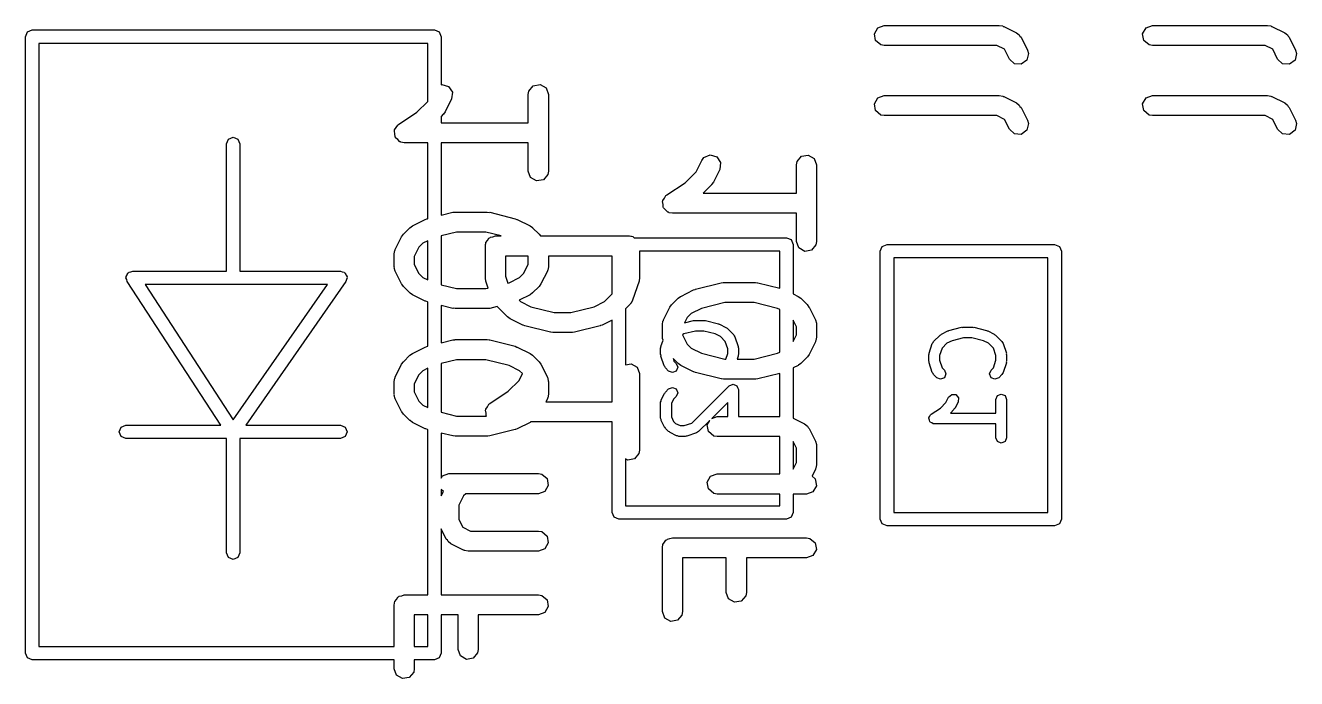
# Model space of a CAD drawing. Extents: x 0.58 to 2.6, y 0.2 to 2.14.
# Drawn here: x 2.2279 to 2.6012, y 1.5941 to 1.786 of the extents above; entities that cross this region are included whole.
import ezdxf

# ---------------------------------------------------------------- set-up
doc = ezdxf.new("R2010")
doc.units = 0
doc.header["$MEASUREMENT"] = 0
doc.layers.add('BLACK', color=7, linetype='CONTINUOUS')

msp = doc.modelspace()

# ---------------------------------------------------------------- linework, layer by layer
at = {"layer": 'BLACK', "linetype": 'CONTINUOUS'}
for p, q in [((2.22795, 1.78268), (2.22853, 1.78407)), ((2.22853, 1.78407), (2.22992, 1.78465)), ((2.22992, 1.78465), (2.34803, 1.78465)), ((2.34803, 1.78465), (2.34942, 1.78407)), ((2.34942, 1.78407), (2.35, 1.78268)), ((2.4772, 1.78356), (2.47821, 1.78531)), ((2.47821, 1.78531), (2.48011, 1.786)), ((2.48011, 1.786), (2.51386, 1.786)), ((2.51386, 1.786), (2.51487, 1.78583)), ((2.51487, 1.78583), (2.515, 1.78571)), ((2.515, 1.78571), (2.51518, 1.78569)), ((2.51518, 1.78569), (2.51893, 1.78382)), ((2.55594, 1.78356), (2.55695, 1.78531)), ((2.55695, 1.78531), (2.55885, 1.786)), ((2.55885, 1.786), (2.5926, 1.786)), ((2.5926, 1.786), (2.59361, 1.78583)), ((2.59361, 1.78583), (2.59374, 1.78571)), ((2.59374, 1.78571), (2.59392, 1.78569)), ((2.59392, 1.78569), (2.59767, 1.78382)), ((2.22795, 1.60157), (2.22795, 1.78268)), ((2.23189, 1.78071), (2.23189, 1.60354)), ((2.34606, 1.78071), (2.23189, 1.78071)), ((2.34606, 1.76366), (2.34606, 1.78071)), ((2.35, 1.78268), (2.35, 1.76855)), ((2.47755, 1.78158), (2.4772, 1.78356)), ((2.4791, 1.78028), (2.47755, 1.78158)), ((2.48011, 1.7801), (2.4791, 1.78028)), ((2.51893, 1.78382), (2.51975, 1.78321)), ((2.51975, 1.78321), (2.51993, 1.7828)), ((2.51993, 1.7828), (2.52025, 1.7825)), ((2.52025, 1.7825), (2.52212, 1.77875)), ((2.55629, 1.78158), (2.55594, 1.78356)), ((2.55784, 1.78028), (2.55629, 1.78158)), ((2.55885, 1.7801), (2.55784, 1.78028)), ((2.59767, 1.78382), (2.59849, 1.78321)), ((2.59849, 1.78321), (2.59867, 1.7828)), ((2.59867, 1.7828), (2.59899, 1.7825)), ((2.59899, 1.7825), (2.60086, 1.77875)), ((2.51316, 1.7801), (2.48011, 1.7801)), ((2.51541, 1.77898), (2.51316, 1.7801)), ((2.51684, 1.77611), (2.51541, 1.77898)), ((2.52241, 1.77777), (2.52195, 1.7758)), ((2.52212, 1.77875), (2.52241, 1.77777)), ((2.5919, 1.7801), (2.55885, 1.7801)), ((2.59415, 1.77898), (2.5919, 1.7801)), ((2.59558, 1.77611), (2.59415, 1.77898)), ((2.60115, 1.77777), (2.60069, 1.7758)), ((2.60086, 1.77875), (2.60115, 1.77777)), ((2.51831, 1.77472), (2.51684, 1.77611)), ((2.52032, 1.7746), (2.51831, 1.77472)), ((2.52195, 1.7758), (2.52032, 1.7746)), ((2.59705, 1.77472), (2.59558, 1.77611)), ((2.59906, 1.7746), (2.59705, 1.77472)), ((2.60069, 1.7758), (2.59906, 1.7746)), ((2.35, 1.76855), (2.35024, 1.76866)), ((2.35024, 1.76866), (2.35217, 1.76808)), ((2.35217, 1.76808), (2.35329, 1.7664)), ((2.35329, 1.7664), (2.35306, 1.76439)), ((2.37558, 1.76571), (2.37576, 1.76672)), ((2.37558, 1.75741), (2.37558, 1.76571)), ((2.37576, 1.76672), (2.37706, 1.76827)), ((2.37706, 1.76827), (2.37905, 1.76862)), ((2.37905, 1.76862), (2.3808, 1.76761)), ((2.3808, 1.76761), (2.38149, 1.76571)), ((2.38149, 1.76571), (2.38149, 1.74321)), ((2.47821, 1.76469), (2.48011, 1.76538)), ((2.48011, 1.76538), (2.51386, 1.76538)), ((2.51386, 1.76538), (2.51487, 1.7652)), ((2.55695, 1.76469), (2.55885, 1.76538)), ((2.55885, 1.76538), (2.5926, 1.76538)), ((2.5926, 1.76538), (2.59361, 1.7652)), ((2.34291, 1.76051), (2.34606, 1.76366)), ((2.35306, 1.76439), (2.35118, 1.76064)), ((2.4772, 1.76294), (2.47821, 1.76469)), ((2.47755, 1.76095), (2.4772, 1.76294)), ((2.51487, 1.7652), (2.515, 1.76509)), ((2.515, 1.76509), (2.51518, 1.76507)), ((2.51518, 1.76507), (2.51893, 1.7632)), ((2.51893, 1.7632), (2.51975, 1.76259)), ((2.51975, 1.76259), (2.51993, 1.76218)), ((2.51993, 1.76218), (2.52025, 1.76188)), ((2.52025, 1.76188), (2.52212, 1.75813)), ((2.55594, 1.76294), (2.55695, 1.76469)), ((2.55629, 1.76095), (2.55594, 1.76294)), ((2.59361, 1.7652), (2.59374, 1.76509)), ((2.59374, 1.76509), (2.59392, 1.76507)), ((2.59392, 1.76507), (2.59767, 1.7632)), ((2.59767, 1.7632), (2.59849, 1.76259)), ((2.59849, 1.76259), (2.59867, 1.76218)), ((2.59867, 1.76218), (2.59899, 1.76188)), ((2.59899, 1.76188), (2.60086, 1.75813)), ((2.33753, 1.75692), (2.34291, 1.76051)), ((2.35063, 1.75987), (2.35, 1.75925)), ((2.35, 1.75925), (2.35, 1.75741)), ((2.35066, 1.75993), (2.35063, 1.75987)), ((2.35118, 1.76064), (2.35066, 1.75993)), ((2.4791, 1.75965), (2.47755, 1.76095)), ((2.48011, 1.75948), (2.4791, 1.75965)), ((2.51316, 1.75948), (2.48011, 1.75948)), ((2.51541, 1.75835), (2.51316, 1.75948)), ((2.51684, 1.75548), (2.51541, 1.75835)), ((2.52212, 1.75813), (2.52241, 1.75714)), ((2.55784, 1.75965), (2.55629, 1.76095)), ((2.55885, 1.75948), (2.55784, 1.75965)), ((2.5919, 1.75948), (2.55885, 1.75948)), ((2.59415, 1.75835), (2.5919, 1.75948)), ((2.59558, 1.75548), (2.59415, 1.75835)), ((2.60086, 1.75813), (2.60115, 1.75714)), ((2.33626, 1.75497), (2.33634, 1.75512)), ((2.33641, 1.75413), (2.33626, 1.75497)), ((2.33633, 1.75529), (2.33684, 1.75598)), ((2.33634, 1.75512), (2.33633, 1.75529)), ((2.33646, 1.75328), (2.33641, 1.75413)), ((2.33684, 1.75598), (2.33727, 1.75672)), ((2.33727, 1.75672), (2.33743, 1.75678)), ((2.33743, 1.75678), (2.33753, 1.75692)), ((2.35, 1.75741), (2.37558, 1.75741)), ((2.51831, 1.7541), (2.51684, 1.75548)), ((2.52032, 1.75398), (2.51831, 1.7541)), ((2.52195, 1.75518), (2.52032, 1.75398)), ((2.52241, 1.75714), (2.52195, 1.75518)), ((2.59705, 1.7541), (2.59558, 1.75548)), ((2.59906, 1.75398), (2.59705, 1.7541)), ((2.60069, 1.75518), (2.59906, 1.75398)), ((2.60115, 1.75714), (2.60069, 1.75518)), ((2.28697, 1.75116), (2.28754, 1.75255)), ((2.28697, 1.71383), (2.28697, 1.75116)), ((2.28754, 1.75255), (2.28894, 1.75313)), ((2.28894, 1.75313), (2.29033, 1.75255)), ((2.29033, 1.75255), (2.2909, 1.75116)), ((2.2909, 1.75116), (2.2909, 1.71383)), ((2.33658, 1.75315), (2.33646, 1.75328)), ((2.33661, 1.75299), (2.33658, 1.75315)), ((2.33727, 1.75243), (2.33661, 1.75299)), ((2.33786, 1.75182), (2.33727, 1.75243)), ((2.33803, 1.7518), (2.33786, 1.75182)), ((2.33816, 1.75169), (2.33803, 1.7518)), ((2.33917, 1.75151), (2.33816, 1.75169)), ((2.34606, 1.75151), (2.33917, 1.75151)), ((2.34606, 1.72923), (2.34606, 1.75151)), ((2.37558, 1.75151), (2.35, 1.75151)), ((2.35, 1.75151), (2.35, 1.73022)), ((2.37558, 1.74321), (2.37558, 1.75151)), ((2.42651, 1.74631), (2.42712, 1.74714)), ((2.42712, 1.74714), (2.42898, 1.74794)), ((2.42898, 1.74794), (2.43091, 1.74737)), ((2.43091, 1.74737), (2.43203, 1.74568)), ((2.4545, 1.746), (2.4558, 1.74755)), ((2.4558, 1.74755), (2.45779, 1.7479)), ((2.45779, 1.7479), (2.45954, 1.74689)), ((2.45954, 1.74689), (2.46023, 1.74499)), ((2.37627, 1.74132), (2.37558, 1.74321)), ((2.38149, 1.74321), (2.38131, 1.7422)), ((2.42165, 1.73979), (2.42485, 1.74299)), ((2.42485, 1.74299), (2.42651, 1.74631)), ((2.4318, 1.74367), (2.42992, 1.73992)), ((2.43203, 1.74568), (2.4318, 1.74367)), ((2.45432, 1.74499), (2.4545, 1.746)), ((2.45432, 1.7367), (2.45432, 1.74499)), ((2.46023, 1.74499), (2.46023, 1.7225)), ((2.37802, 1.74031), (2.37627, 1.74132)), ((2.38001, 1.74066), (2.37802, 1.74031)), ((2.38131, 1.7422), (2.38001, 1.74066)), ((2.41627, 1.7362), (2.42165, 1.73979)), ((2.42937, 1.73916), (2.42691, 1.7367)), ((2.4294, 1.73922), (2.42937, 1.73916)), ((2.42992, 1.73992), (2.4294, 1.73922)), ((2.41558, 1.73527), (2.41601, 1.73601)), ((2.41601, 1.73601), (2.41617, 1.73607)), ((2.41617, 1.73607), (2.41627, 1.7362)), ((2.42691, 1.7367), (2.45432, 1.7367)), ((2.415, 1.73426), (2.41508, 1.73441)), ((2.41515, 1.73341), (2.415, 1.73426)), ((2.41507, 1.73457), (2.41558, 1.73527)), ((2.41508, 1.73441), (2.41507, 1.73457)), ((2.4152, 1.73256), (2.41515, 1.73341)), ((2.41532, 1.73244), (2.4152, 1.73256)), ((2.41535, 1.73227), (2.41532, 1.73244)), ((2.41601, 1.73172), (2.41535, 1.73227)), ((2.4166, 1.7311), (2.41601, 1.73172)), ((2.3416, 1.72711), (2.34534, 1.72898)), ((2.34534, 1.72898), (2.34583, 1.72913)), ((2.34583, 1.72913), (2.34595, 1.72921)), ((2.34595, 1.72921), (2.34606, 1.72923)), ((2.35, 1.73022), (2.35345, 1.73108)), ((2.35345, 1.73108), (2.35404, 1.73112)), ((2.35404, 1.73112), (2.35416, 1.73117)), ((2.35416, 1.73117), (2.36354, 1.73117)), ((2.36354, 1.73117), (2.36412, 1.73107)), ((2.36412, 1.73107), (2.36425, 1.73108)), ((2.36425, 1.73108), (2.37175, 1.72921)), ((2.37175, 1.72921), (2.37222, 1.729)), ((2.37222, 1.729), (2.37236, 1.72898)), ((2.37236, 1.72898), (2.37611, 1.72711)), ((2.41677, 1.73108), (2.4166, 1.7311)), ((2.4169, 1.73097), (2.41677, 1.73108)), ((2.41791, 1.73079), (2.4169, 1.73097)), ((2.45432, 1.73079), (2.41791, 1.73079)), ((2.45432, 1.7225), (2.45432, 1.73079)), ((2.3384, 1.72391), (2.33893, 1.72462)), ((2.33893, 1.72462), (2.33895, 1.72468)), ((2.33895, 1.72468), (2.34083, 1.72655)), ((2.34083, 1.72655), (2.34155, 1.72706)), ((2.34155, 1.72706), (2.3416, 1.72711)), ((2.35453, 1.72526), (2.35, 1.72413)), ((2.36317, 1.72526), (2.35453, 1.72526)), ((2.36767, 1.72414), (2.36317, 1.72526)), ((2.37611, 1.72711), (2.37682, 1.72658)), ((2.37682, 1.72658), (2.37687, 1.72655)), ((2.37687, 1.72655), (2.37875, 1.72468)), ((2.37875, 1.72468), (2.37913, 1.72414)), ((2.33653, 1.72016), (2.3384, 1.72391)), ((2.34347, 1.72084), (2.34212, 1.71814)), ((2.34466, 1.72204), (2.34347, 1.72084)), ((2.34606, 1.72274), (2.34466, 1.72204)), ((2.34606, 1.7112), (2.34606, 1.72274)), ((2.35, 1.72413), (2.35, 1.7098)), ((2.36299, 1.72118), (2.36305, 1.72157)), ((2.36299, 1.71181), (2.36299, 1.72118)), ((2.36303, 1.7217), (2.3631, 1.72181)), ((2.36305, 1.72157), (2.36303, 1.7217)), ((2.3631, 1.72181), (2.36316, 1.72219)), ((2.36316, 1.72219), (2.36366, 1.72278)), ((2.36366, 1.72278), (2.36404, 1.72345)), ((2.36404, 1.72345), (2.36429, 1.72354)), ((2.36429, 1.72354), (2.36446, 1.72374)), ((2.36446, 1.72374), (2.36522, 1.72388)), ((2.36522, 1.72388), (2.36594, 1.72414)), ((2.36594, 1.72414), (2.36767, 1.72414)), ((2.37913, 1.72414), (2.40531, 1.72414)), ((2.40531, 1.72414), (2.40569, 1.72407)), ((2.40569, 1.72407), (2.40582, 1.72409)), ((2.40582, 1.72409), (2.40593, 1.72403)), ((2.40593, 1.72403), (2.40632, 1.72396)), ((2.40632, 1.72396), (2.40672, 1.72362)), ((2.40672, 1.72362), (2.45138, 1.72362)), ((2.45138, 1.72362), (2.45277, 1.72305)), ((2.45277, 1.72305), (2.45335, 1.72165)), ((2.45335, 1.72165), (2.45335, 1.70714)), ((2.45501, 1.7206), (2.45432, 1.7225)), ((2.45676, 1.71959), (2.45501, 1.7206)), ((2.46005, 1.72149), (2.45875, 1.71994)), ((2.46023, 1.7225), (2.46005, 1.72149)), ((2.47894, 1.71969), (2.47951, 1.72108)), ((2.47951, 1.72108), (2.48091, 1.72165)), ((2.48091, 1.72165), (2.53012, 1.72165)), ((2.53012, 1.72165), (2.53151, 1.72108)), ((2.53151, 1.72108), (2.53209, 1.71969)), ((2.33621, 1.71884), (2.33639, 1.71985)), ((2.33621, 1.71509), (2.33621, 1.71884)), ((2.33639, 1.71985), (2.3365, 1.71999)), ((2.3365, 1.71999), (2.33653, 1.72016)), ((2.34212, 1.71814), (2.34212, 1.71579)), ((2.37554, 1.71823), (2.36889, 1.71823)), ((2.36889, 1.71823), (2.36889, 1.71229)), ((2.37558, 1.71814), (2.37554, 1.71823)), ((2.37558, 1.71579), (2.37558, 1.71814)), ((2.4002, 1.71823), (2.38149, 1.71823)), ((2.38149, 1.71823), (2.38149, 1.71509)), ((2.4002, 1.70713), (2.4002, 1.71823)), ((2.40826, 1.71969), (2.40826, 1.71181)), ((2.44941, 1.71969), (2.40826, 1.71969)), ((2.44941, 1.70876), (2.44941, 1.71969)), ((2.45875, 1.71994), (2.45676, 1.71959)), ((2.47894, 1.64094), (2.47894, 1.71969)), ((2.48287, 1.71772), (2.48287, 1.64291)), ((2.52815, 1.71772), (2.48287, 1.71772)), ((2.52815, 1.64291), (2.52815, 1.71772)), ((2.53209, 1.71969), (2.53209, 1.64094)), ((2.25783, 1.71273), (2.25804, 1.71325)), ((2.25804, 1.71325), (2.25824, 1.71333)), ((2.25824, 1.71333), (2.25836, 1.71351)), ((2.25836, 1.71351), (2.25892, 1.71361)), ((2.25892, 1.71361), (2.25944, 1.71383)), ((2.25944, 1.71383), (2.28697, 1.71383)), ((2.2909, 1.71383), (2.32044, 1.71383)), ((2.32044, 1.71383), (2.32098, 1.7136)), ((2.32098, 1.7136), (2.32156, 1.71347)), ((2.32156, 1.71347), (2.32166, 1.71332)), ((2.32166, 1.71332), (2.32183, 1.71325)), ((2.32183, 1.71325), (2.32205, 1.7127)), ((2.33627, 1.71493), (2.33621, 1.71509)), ((2.33623, 1.71475), (2.33627, 1.71493)), ((2.33653, 1.71377), (2.33623, 1.71475)), ((2.3384, 1.71002), (2.33653, 1.71377)), ((2.34212, 1.71579), (2.34347, 1.71309)), ((2.34347, 1.71309), (2.34466, 1.71189)), ((2.37304, 1.71189), (2.37423, 1.71309)), ((2.37423, 1.71309), (2.37558, 1.71579)), ((2.38118, 1.71377), (2.3793, 1.71002)), ((2.3812, 1.71395), (2.38118, 1.71377)), ((2.38131, 1.71408), (2.3812, 1.71395)), ((2.38149, 1.71509), (2.38131, 1.71408)), ((2.25747, 1.71186), (2.25755, 1.71205)), ((2.25768, 1.71134), (2.25747, 1.71186)), ((2.25751, 1.71226), (2.25783, 1.71273)), ((2.25755, 1.71205), (2.25751, 1.71226)), ((2.25779, 1.71078), (2.25768, 1.71134)), ((2.28531, 1.66853), (2.25779, 1.71078)), ((2.28894, 1.70989), (2.26307, 1.70989)), ((2.26307, 1.70989), (2.28899, 1.67008)), ((2.31667, 1.70989), (2.28894, 1.70989)), ((2.28899, 1.67008), (2.31667, 1.70989)), ((2.32205, 1.71073), (2.2927, 1.66853)), ((2.32205, 1.7127), (2.32237, 1.71221)), ((2.32218, 1.71131), (2.32205, 1.71073)), ((2.3224, 1.71186), (2.32218, 1.71131)), ((2.32237, 1.71221), (2.32233, 1.71203)), ((2.32233, 1.71203), (2.3224, 1.71186)), ((2.33845, 1.70998), (2.3384, 1.71002)), ((2.33895, 1.70925), (2.33845, 1.70998)), ((2.34466, 1.71189), (2.34606, 1.7112)), ((2.35, 1.7098), (2.35453, 1.70867)), ((2.36301, 1.71175), (2.36299, 1.71181)), ((2.36314, 1.71088), (2.36301, 1.71175)), ((2.36382, 1.70883), (2.36314, 1.71088)), ((2.36889, 1.71229), (2.36956, 1.71027)), ((2.36956, 1.71027), (2.37001, 1.71038)), ((2.37001, 1.71038), (2.37304, 1.71189)), ((2.37878, 1.70931), (2.37875, 1.70925)), ((2.3793, 1.71002), (2.37878, 1.70931)), ((2.40811, 1.71088), (2.40623, 1.70525)), ((2.40826, 1.71181), (2.40811, 1.71094)), ((2.40811, 1.71094), (2.40811, 1.71088)), ((2.42469, 1.70849), (2.43219, 1.71036)), ((2.43219, 1.71036), (2.43278, 1.71041)), ((2.43278, 1.71041), (2.4329, 1.71045)), ((2.4329, 1.71045), (2.44228, 1.71045)), ((2.44228, 1.71045), (2.44286, 1.71035)), ((2.44286, 1.71035), (2.44299, 1.71036)), ((2.44299, 1.71036), (2.44941, 1.70876)), ((2.34083, 1.70738), (2.33895, 1.70925)), ((2.34089, 1.70735), (2.34083, 1.70738)), ((2.3416, 1.70683), (2.34089, 1.70735)), ((2.34534, 1.70495), (2.3416, 1.70683)), ((2.35453, 1.70867), (2.36317, 1.70867)), ((2.36317, 1.70867), (2.36382, 1.70883)), ((2.37611, 1.70683), (2.37293, 1.70524)), ((2.37615, 1.70687), (2.37611, 1.70683)), ((2.37687, 1.70738), (2.37615, 1.70687)), ((2.37875, 1.70925), (2.37687, 1.70738)), ((2.39793, 1.70486), (2.4002, 1.70713)), ((2.41769, 1.70396), (2.41957, 1.70584)), ((2.41957, 1.70584), (2.42029, 1.70634)), ((2.42029, 1.70634), (2.42034, 1.70639)), ((2.42034, 1.70639), (2.42408, 1.70827)), ((2.42408, 1.70827), (2.42457, 1.70841)), ((2.42457, 1.70841), (2.42469, 1.70849)), ((2.45335, 1.70714), (2.45485, 1.70639)), ((2.45485, 1.70639), (2.45556, 1.70586)), ((2.45556, 1.70586), (2.45561, 1.70584)), ((2.45561, 1.70584), (2.45749, 1.70396)), ((2.34548, 1.70494), (2.34534, 1.70495)), ((2.34595, 1.70473), (2.34548, 1.70494)), ((2.34606, 1.7047), (2.34595, 1.70473)), ((2.34606, 1.69174), (2.34606, 1.7047)), ((2.35345, 1.70285), (2.35, 1.70372)), ((2.35, 1.70372), (2.35, 1.69272)), ((2.35358, 1.70287), (2.35345, 1.70285)), ((2.35416, 1.70277), (2.35358, 1.70287)), ((2.36354, 1.70277), (2.35416, 1.70277)), ((2.36367, 1.70281), (2.36354, 1.70277)), ((2.36425, 1.70285), (2.36367, 1.70281)), ((2.36643, 1.7034), (2.36425, 1.70285)), ((2.36947, 1.70035), (2.36643, 1.7034)), ((2.37293, 1.70524), (2.37331, 1.70486)), ((2.37331, 1.70486), (2.37634, 1.70335)), ((2.37634, 1.70335), (2.38317, 1.70164)), ((2.38807, 1.70164), (2.3949, 1.70335)), ((2.3949, 1.70335), (2.39793, 1.70486)), ((2.40552, 1.7041), (2.40413, 1.70271)), ((2.40413, 1.70271), (2.40413, 1.6863)), ((2.4056, 1.70426), (2.40552, 1.7041)), ((2.40575, 1.70435), (2.4056, 1.70426)), ((2.40623, 1.70525), (2.40575, 1.70435)), ((2.41527, 1.69945), (2.41714, 1.7032)), ((2.41714, 1.7032), (2.41767, 1.7039)), ((2.41767, 1.7039), (2.41769, 1.70396)), ((2.42644, 1.70284), (2.4234, 1.70132)), ((2.43327, 1.70455), (2.42644, 1.70284)), ((2.44191, 1.70455), (2.43327, 1.70455)), ((2.44875, 1.70284), (2.44191, 1.70455)), ((2.44941, 1.70251), (2.44875, 1.70284)), ((2.44941, 1.68999), (2.44941, 1.70251)), ((2.45749, 1.70396), (2.458, 1.70324)), ((2.458, 1.70324), (2.45804, 1.7032)), ((2.45804, 1.7032), (2.45992, 1.69945)), ((2.36953, 1.70032), (2.36947, 1.70035)), ((2.37024, 1.6998), (2.36953, 1.70032)), ((2.37399, 1.69792), (2.37024, 1.6998)), ((2.38317, 1.70164), (2.38807, 1.70164)), ((2.4002, 1.69939), (2.39725, 1.69792)), ((2.4002, 1.67539), (2.4002, 1.69939)), ((2.41495, 1.69813), (2.41513, 1.69914)), ((2.41495, 1.69438), (2.41495, 1.69813)), ((2.41513, 1.69914), (2.41525, 1.69927)), ((2.41525, 1.69927), (2.41527, 1.69945)), ((2.42221, 1.70013), (2.42146, 1.69862)), ((2.42146, 1.69862), (2.42408, 1.69928)), ((2.4234, 1.70132), (2.42221, 1.70013)), ((2.42408, 1.69928), (2.42428, 1.69925)), ((2.42428, 1.69925), (2.42447, 1.69933)), ((2.42447, 1.69933), (2.42728, 1.69933)), ((2.42728, 1.69933), (2.42746, 1.69925)), ((2.42746, 1.69925), (2.42766, 1.69928)), ((2.42766, 1.69928), (2.43141, 1.69834)), ((2.43141, 1.69834), (2.43155, 1.69823)), ((2.43155, 1.69823), (2.43173, 1.69822)), ((2.43173, 1.69822), (2.43361, 1.69728)), ((2.45432, 1.69743), (2.45335, 1.69938)), ((2.45335, 1.69938), (2.45335, 1.69312)), ((2.45992, 1.69945), (2.46021, 1.69846)), ((2.46021, 1.69846), (2.46017, 1.69829)), ((2.46017, 1.69829), (2.46023, 1.69813)), ((2.46023, 1.69813), (2.46023, 1.69438)), ((2.37413, 1.69791), (2.37399, 1.69792)), ((2.3746, 1.6977), (2.37413, 1.69791)), ((2.38209, 1.69582), (2.3746, 1.6977)), ((2.38223, 1.69584), (2.38209, 1.69582)), ((2.38281, 1.69573), (2.38223, 1.69584)), ((2.38843, 1.69573), (2.38281, 1.69573)), ((2.38856, 1.69578), (2.38843, 1.69573)), ((2.38915, 1.69582), (2.38856, 1.69578)), ((2.39665, 1.6977), (2.38915, 1.69582)), ((2.39677, 1.69778), (2.39665, 1.6977)), ((2.39725, 1.69792), (2.39677, 1.69778)), ((2.41501, 1.69421), (2.41495, 1.69438)), ((2.42127, 1.69533), (2.42086, 1.69512)), ((2.42086, 1.69512), (2.42086, 1.69507)), ((2.42086, 1.69507), (2.42221, 1.69238)), ((2.42466, 1.69618), (2.42127, 1.69533)), ((2.42708, 1.69618), (2.42466, 1.69618)), ((2.43048, 1.69533), (2.42708, 1.69618)), ((2.43197, 1.69458), (2.43048, 1.69533)), ((2.4334, 1.69315), (2.43197, 1.69458)), ((2.43361, 1.69728), (2.43378, 1.69709)), ((2.43378, 1.69709), (2.43402, 1.69699)), ((2.43402, 1.69699), (2.43589, 1.69511)), ((2.43589, 1.69511), (2.43603, 1.69478)), ((2.43603, 1.69478), (2.43627, 1.6945)), ((2.43627, 1.6945), (2.43721, 1.69169)), ((2.45335, 1.69312), (2.45432, 1.69507)), ((2.45432, 1.69507), (2.45432, 1.69743)), ((2.46023, 1.69438), (2.46005, 1.69337)), ((2.49459, 1.69315), (2.49647, 1.69502)), ((2.49647, 1.69502), (2.49671, 1.69512)), ((2.49671, 1.69512), (2.49688, 1.69532)), ((2.49688, 1.69532), (2.49875, 1.69625)), ((2.49875, 1.69625), (2.49893, 1.69627)), ((2.49893, 1.69627), (2.49907, 1.69637)), ((2.49907, 1.69637), (2.50282, 1.69731)), ((2.50282, 1.69731), (2.50302, 1.69728)), ((2.50302, 1.69728), (2.50321, 1.69736)), ((2.50321, 1.69736), (2.50602, 1.69736)), ((2.50602, 1.69736), (2.5062, 1.69728)), ((2.5062, 1.69728), (2.5064, 1.69731)), ((2.5064, 1.69731), (2.51015, 1.69637)), ((2.51015, 1.69637), (2.51029, 1.69627)), ((2.51029, 1.69627), (2.51047, 1.69625)), ((2.51047, 1.69625), (2.51235, 1.69532)), ((2.51235, 1.69532), (2.51252, 1.69512)), ((2.51252, 1.69512), (2.51276, 1.69502)), ((2.51276, 1.69502), (2.51463, 1.69315)), ((2.3416, 1.68961), (2.34534, 1.69149)), ((2.34534, 1.69149), (2.34583, 1.69163)), ((2.34583, 1.69163), (2.34595, 1.69171)), ((2.34595, 1.69171), (2.34606, 1.69174)), ((2.35, 1.69272), (2.35345, 1.69358)), ((2.35345, 1.69358), (2.35404, 1.69363)), ((2.35404, 1.69363), (2.35416, 1.69367)), ((2.35416, 1.69367), (2.36354, 1.69367)), ((2.36354, 1.69367), (2.36412, 1.69357)), ((2.36412, 1.69357), (2.36425, 1.69358)), ((2.36425, 1.69358), (2.37175, 1.69171)), ((2.37175, 1.69171), (2.37222, 1.6915)), ((2.37222, 1.6915), (2.37236, 1.69149)), ((2.37236, 1.69149), (2.37611, 1.68961)), ((2.41445, 1.69119), (2.41455, 1.69143)), ((2.41445, 1.68931), (2.41445, 1.69119)), ((2.41454, 1.69169), (2.41514, 1.69349)), ((2.41455, 1.69143), (2.41454, 1.69169)), ((2.41497, 1.69404), (2.41501, 1.69421)), ((2.41514, 1.69349), (2.41497, 1.69404)), ((2.42221, 1.69238), (2.4234, 1.69118)), ((2.4234, 1.69118), (2.42644, 1.68966)), ((2.43414, 1.69093), (2.4334, 1.69315)), ((2.43414, 1.68957), (2.43414, 1.69093)), ((2.43721, 1.69169), (2.43719, 1.69143)), ((2.43719, 1.69143), (2.43729, 1.69119)), ((2.43729, 1.69119), (2.43729, 1.68931)), ((2.45992, 1.69306), (2.45804, 1.68931)), ((2.45994, 1.69323), (2.45992, 1.69306)), ((2.46005, 1.69337), (2.45994, 1.69323)), ((2.49328, 1.68972), (2.49421, 1.69253)), ((2.49421, 1.69253), (2.49445, 1.69281)), ((2.49445, 1.69281), (2.49459, 1.69315)), ((2.49708, 1.69118), (2.49634, 1.68896)), ((2.49851, 1.69261), (2.49708, 1.69118)), ((2.50001, 1.69336), (2.49851, 1.69261)), ((2.5034, 1.69421), (2.50001, 1.69336)), ((2.50582, 1.69421), (2.5034, 1.69421)), ((2.50922, 1.69336), (2.50582, 1.69421)), ((2.51071, 1.69261), (2.50922, 1.69336)), ((2.51214, 1.69118), (2.51071, 1.69261)), ((2.51288, 1.68896), (2.51214, 1.69118)), ((2.51463, 1.69315), (2.51477, 1.69281)), ((2.51477, 1.69281), (2.51501, 1.69253)), ((2.51501, 1.69253), (2.51595, 1.68972)), ((2.3384, 1.68642), (2.33893, 1.68713)), ((2.33893, 1.68713), (2.33895, 1.68718)), ((2.33895, 1.68718), (2.34083, 1.68906)), ((2.34083, 1.68906), (2.34155, 1.68956)), ((2.34155, 1.68956), (2.3416, 1.68961)), ((2.35453, 1.68777), (2.35, 1.68664)), ((2.36317, 1.68777), (2.35453, 1.68777)), ((2.37001, 1.68606), (2.36317, 1.68777)), ((2.37611, 1.68961), (2.37682, 1.68909)), ((2.37682, 1.68909), (2.37687, 1.68906)), ((2.37687, 1.68906), (2.37875, 1.68718)), ((2.37875, 1.68718), (2.37926, 1.68646)), ((2.41455, 1.68907), (2.41445, 1.68931)), ((2.41454, 1.68882), (2.41455, 1.68907)), ((2.41547, 1.686), (2.41454, 1.68882)), ((2.41957, 1.68666), (2.41808, 1.68816)), ((2.41808, 1.68816), (2.41834, 1.68735)), ((2.41834, 1.68735), (2.41902, 1.68668)), ((2.42644, 1.68966), (2.43327, 1.68795)), ((2.43327, 1.68795), (2.4336, 1.68795)), ((2.4336, 1.68795), (2.43414, 1.68957)), ((2.43721, 1.68882), (2.43692, 1.68795)), ((2.43692, 1.68795), (2.44191, 1.68795)), ((2.43729, 1.68931), (2.43719, 1.68907)), ((2.43719, 1.68907), (2.43721, 1.68882)), ((2.44191, 1.68795), (2.44875, 1.68966)), ((2.44875, 1.68966), (2.44941, 1.68999)), ((2.45749, 1.68854), (2.45561, 1.68666)), ((2.45752, 1.6886), (2.45749, 1.68854)), ((2.45804, 1.68931), (2.45752, 1.6886)), ((2.49319, 1.68922), (2.49329, 1.68946)), ((2.49319, 1.68735), (2.49319, 1.68922)), ((2.49329, 1.68711), (2.49319, 1.68735)), ((2.49329, 1.68946), (2.49328, 1.68972)), ((2.49328, 1.68685), (2.49329, 1.68711)), ((2.49634, 1.68896), (2.49634, 1.6876)), ((2.49634, 1.6876), (2.49708, 1.68538)), ((2.51214, 1.68538), (2.51288, 1.6876)), ((2.51288, 1.6876), (2.51288, 1.68896)), ((2.51595, 1.68972), (2.51593, 1.68946)), ((2.51593, 1.68946), (2.51603, 1.68922)), ((2.51603, 1.68735), (2.51593, 1.68711)), ((2.51593, 1.68711), (2.51595, 1.68685)), ((2.51603, 1.68922), (2.51603, 1.68735)), ((2.33653, 1.68267), (2.3384, 1.68642)), ((2.34347, 1.68335), (2.34212, 1.68065)), ((2.34466, 1.68454), (2.34347, 1.68335)), ((2.34606, 1.68524), (2.34466, 1.68454)), ((2.34606, 1.6737), (2.34606, 1.68524)), ((2.35, 1.68664), (2.35, 1.67231)), ((2.37304, 1.68454), (2.37001, 1.68606)), ((2.37288, 1.68169), (2.37389, 1.68369)), ((2.37389, 1.68369), (2.37304, 1.68454)), ((2.37926, 1.68646), (2.3793, 1.68642)), ((2.3793, 1.68642), (2.38118, 1.68267)), ((2.40413, 1.6863), (2.40582, 1.6866)), ((2.40582, 1.6866), (2.40757, 1.68559)), ((2.40757, 1.68559), (2.40826, 1.68369)), ((2.40826, 1.68369), (2.40826, 1.66119)), ((2.41571, 1.68573), (2.41547, 1.686)), ((2.41585, 1.68539), (2.41571, 1.68573)), ((2.41679, 1.68445), (2.41585, 1.68539)), ((2.4179, 1.68399), (2.41679, 1.68445)), ((2.41902, 1.68445), (2.4179, 1.68399)), ((2.41902, 1.68668), (2.41948, 1.68556)), ((2.41948, 1.68556), (2.41902, 1.68445)), ((2.41963, 1.68664), (2.41957, 1.68666)), ((2.42034, 1.68611), (2.41963, 1.68664)), ((2.42408, 1.68424), (2.42034, 1.68611)), ((2.42422, 1.68422), (2.42408, 1.68424)), ((2.42469, 1.68401), (2.42422, 1.68422)), ((2.43219, 1.68214), (2.42469, 1.68401)), ((2.44941, 1.68374), (2.44299, 1.68214)), ((2.44941, 1.67108), (2.44941, 1.68374)), ((2.45485, 1.68611), (2.45335, 1.68536)), ((2.45335, 1.68536), (2.45335, 1.67058)), ((2.45489, 1.68616), (2.45485, 1.68611)), ((2.45561, 1.68666), (2.45489, 1.68616)), ((2.49421, 1.68404), (2.49328, 1.68685)), ((2.49445, 1.68376), (2.49421, 1.68404)), ((2.49459, 1.68342), (2.49445, 1.68376)), ((2.49553, 1.68248), (2.49459, 1.68342)), ((2.49708, 1.68538), (2.49776, 1.68471)), ((2.49776, 1.68471), (2.49822, 1.6836)), ((2.49822, 1.6836), (2.49776, 1.68248)), ((2.51101, 1.6836), (2.51147, 1.68471)), ((2.51147, 1.68248), (2.51101, 1.6836)), ((2.51147, 1.68471), (2.51214, 1.68538)), ((2.51463, 1.68342), (2.51369, 1.68248)), ((2.51477, 1.68376), (2.51463, 1.68342)), ((2.51501, 1.68404), (2.51477, 1.68376)), ((2.51595, 1.68685), (2.51501, 1.68404)), ((2.33621, 1.68135), (2.33639, 1.68236)), ((2.33621, 1.6776), (2.33621, 1.68135)), ((2.33639, 1.68236), (2.3365, 1.68249)), ((2.3365, 1.68249), (2.33653, 1.68267)), ((2.34212, 1.68065), (2.34212, 1.67829)), ((2.36968, 1.67849), (2.37288, 1.68169)), ((2.38118, 1.68267), (2.38147, 1.68168)), ((2.38147, 1.68168), (2.38143, 1.68151)), ((2.38143, 1.68151), (2.38149, 1.68135)), ((2.38149, 1.68135), (2.38149, 1.6776)), ((2.41679, 1.67918), (2.4179, 1.67964)), ((2.4179, 1.67964), (2.41902, 1.67918)), ((2.42362, 1.66913), (2.4346, 1.68012)), ((2.43232, 1.68215), (2.43219, 1.68214)), ((2.4329, 1.68205), (2.43232, 1.68215)), ((2.44228, 1.68205), (2.4329, 1.68205)), ((2.4346, 1.68012), (2.43571, 1.68058)), ((2.43571, 1.68058), (2.43683, 1.68012)), ((2.43683, 1.68012), (2.43703, 1.67964)), ((2.43703, 1.67964), (2.43729, 1.679)), ((2.44241, 1.6821), (2.44228, 1.68205)), ((2.44299, 1.68214), (2.44241, 1.6821)), ((2.49664, 1.68202), (2.49553, 1.68248)), ((2.49776, 1.68248), (2.49664, 1.68202)), ((2.51258, 1.68202), (2.51147, 1.68248)), ((2.51369, 1.68248), (2.51258, 1.68202)), ((2.33627, 1.67743), (2.33621, 1.6776)), ((2.33623, 1.67726), (2.33627, 1.67743)), ((2.33653, 1.67628), (2.33623, 1.67726)), ((2.3384, 1.67253), (2.33653, 1.67628)), ((2.34212, 1.67829), (2.34347, 1.6756)), ((2.3643, 1.6749), (2.36968, 1.67849)), ((2.38118, 1.67628), (2.38074, 1.67539)), ((2.3812, 1.67645), (2.38118, 1.67628)), ((2.38131, 1.67659), (2.3812, 1.67645)), ((2.38149, 1.6776), (2.38131, 1.67659)), ((2.41459, 1.67559), (2.41462, 1.67596)), ((2.41462, 1.67596), (2.41556, 1.67783)), ((2.41556, 1.67783), (2.41575, 1.678)), ((2.41575, 1.678), (2.41585, 1.67824)), ((2.41585, 1.67824), (2.41679, 1.67918)), ((2.41826, 1.6762), (2.4176, 1.67488)), ((2.41902, 1.67695), (2.41826, 1.6762)), ((2.41902, 1.67918), (2.41948, 1.67807)), ((2.41948, 1.67807), (2.41902, 1.67695)), ((2.43729, 1.679), (2.43729, 1.67108)), ((2.49816, 1.67515), (2.49899, 1.6768)), ((2.49899, 1.6768), (2.4999, 1.67759)), ((2.4999, 1.67759), (2.5011, 1.67751)), ((2.5011, 1.67751), (2.50189, 1.67659)), ((2.50189, 1.67659), (2.5018, 1.67539)), ((2.51288, 1.6761), (2.51334, 1.67721)), ((2.51288, 1.67205), (2.51288, 1.6761)), ((2.51334, 1.67721), (2.51445, 1.67767)), ((2.51445, 1.67767), (2.51557, 1.67721)), ((2.51557, 1.67721), (2.51603, 1.6761)), ((2.51603, 1.6761), (2.51603, 1.66485)), ((2.33845, 1.67248), (2.3384, 1.67253)), ((2.33895, 1.67176), (2.33845, 1.67248)), ((2.34347, 1.6756), (2.34466, 1.6744)), ((2.34466, 1.6744), (2.34606, 1.6737)), ((2.35, 1.67231), (2.35453, 1.67118)), ((2.36303, 1.67295), (2.36311, 1.6731)), ((2.36318, 1.67211), (2.36303, 1.67295)), ((2.3631, 1.67327), (2.36361, 1.67396)), ((2.36311, 1.6731), (2.3631, 1.67327)), ((2.36323, 1.67125), (2.36318, 1.67211)), ((2.36361, 1.67396), (2.36404, 1.6747)), ((2.36404, 1.6747), (2.3642, 1.67476)), ((2.3642, 1.67476), (2.3643, 1.6749)), ((2.38074, 1.67539), (2.4002, 1.67539)), ((2.41445, 1.67525), (2.41459, 1.67559)), ((2.41445, 1.67057), (2.41445, 1.67525)), ((2.4176, 1.67488), (2.4176, 1.67094)), ((2.43414, 1.6752), (2.42944, 1.6705)), ((2.43414, 1.67108), (2.43414, 1.6752)), ((2.4939, 1.67178), (2.49658, 1.67357)), ((2.49658, 1.67357), (2.49816, 1.67515)), ((2.50057, 1.67311), (2.49951, 1.67205)), ((2.49951, 1.67205), (2.51288, 1.67205)), ((2.50067, 1.67335), (2.50057, 1.67311)), ((2.50087, 1.67352), (2.50067, 1.67335)), ((2.5018, 1.67539), (2.50087, 1.67352)), ((2.25604, 1.66795), (2.25744, 1.66853)), ((2.25744, 1.66853), (2.28531, 1.66853)), ((2.2927, 1.66853), (2.32044, 1.66853)), ((2.32044, 1.66853), (2.32183, 1.66795)), ((2.34083, 1.66988), (2.33895, 1.67176)), ((2.34089, 1.66986), (2.34083, 1.66988)), ((2.3416, 1.66933), (2.34089, 1.66986)), ((2.34534, 1.66746), (2.3416, 1.66933)), ((2.35453, 1.67118), (2.36317, 1.67118)), ((2.36317, 1.67118), (2.36328, 1.6712)), ((2.36328, 1.6712), (2.36323, 1.67125)), ((2.37611, 1.66933), (2.37236, 1.66746)), ((2.37615, 1.66938), (2.37611, 1.66933)), ((2.37631, 1.66949), (2.37615, 1.66938)), ((2.4002, 1.66949), (2.37631, 1.66949)), ((2.4002, 1.64291), (2.4002, 1.66949)), ((2.41459, 1.67023), (2.41445, 1.67057)), ((2.41462, 1.66986), (2.41459, 1.67023)), ((2.41556, 1.66799), (2.41462, 1.66986)), ((2.4176, 1.67094), (2.41826, 1.66962)), ((2.41826, 1.66962), (2.41884, 1.66905)), ((2.41884, 1.66905), (2.42015, 1.66839)), ((2.42015, 1.66839), (2.4214, 1.66839)), ((2.4214, 1.66839), (2.42362, 1.66913)), ((2.42886, 1.66992), (2.42558, 1.66664)), ((2.42812, 1.66864), (2.42886, 1.66992)), ((2.42847, 1.66665), (2.42812, 1.66864)), ((2.42944, 1.6705), (2.43103, 1.67108)), ((2.43103, 1.67108), (2.43414, 1.67108)), ((2.43729, 1.67108), (2.44941, 1.67108)), ((2.45335, 1.67058), (2.45672, 1.6689)), ((2.45672, 1.6689), (2.45755, 1.66828)), ((2.45755, 1.66828), (2.45772, 1.66788)), ((2.49319, 1.67047), (2.49326, 1.67062)), ((2.49337, 1.67005), (2.49319, 1.67047)), ((2.49323, 1.67078), (2.49348, 1.67116)), ((2.49326, 1.67062), (2.49323, 1.67078)), ((2.49346, 1.6696), (2.49337, 1.67005)), ((2.49359, 1.66951), (2.49346, 1.6696)), ((2.49348, 1.67116), (2.49366, 1.67159)), ((2.49366, 1.66936), (2.49359, 1.66951)), ((2.49366, 1.67159), (2.49381, 1.67165)), ((2.49408, 1.66918), (2.49366, 1.66936)), ((2.49381, 1.67165), (2.4939, 1.67178)), ((2.49446, 1.66893), (2.49408, 1.66918)), ((2.49462, 1.66896), (2.49446, 1.66893)), ((2.49477, 1.6689), (2.49462, 1.66896)), ((2.51288, 1.6689), (2.49477, 1.6689)), ((2.51288, 1.66485), (2.51288, 1.6689)), ((2.25547, 1.66656), (2.25604, 1.66795)), ((2.25604, 1.66517), (2.25547, 1.66656)), ((2.25744, 1.66459), (2.25604, 1.66517)), ((2.28697, 1.66459), (2.25744, 1.66459)), ((2.28697, 1.63106), (2.28697, 1.66459)), ((2.32044, 1.66459), (2.2909, 1.66459)), ((2.2909, 1.66459), (2.2909, 1.63106)), ((2.32183, 1.66517), (2.32044, 1.66459)), ((2.32183, 1.66795), (2.3224, 1.66656)), ((2.3224, 1.66656), (2.32183, 1.66517)), ((2.34548, 1.66744), (2.34534, 1.66746)), ((2.34595, 1.66723), (2.34548, 1.66744)), ((2.34606, 1.6672), (2.34595, 1.66723)), ((2.34606, 1.61868), (2.34606, 1.6672)), ((2.35345, 1.66536), (2.35, 1.66622)), ((2.35, 1.66622), (2.35, 1.65293)), ((2.35358, 1.66537), (2.35345, 1.66536)), ((2.35416, 1.66527), (2.35358, 1.66537)), ((2.36354, 1.66527), (2.35416, 1.66527)), ((2.36367, 1.66532), (2.36354, 1.66527)), ((2.36425, 1.66536), (2.36367, 1.66532)), ((2.37175, 1.66723), (2.36425, 1.66536)), ((2.37187, 1.66731), (2.37175, 1.66723)), ((2.37236, 1.66746), (2.37187, 1.66731)), ((2.41575, 1.66782), (2.41556, 1.66799)), ((2.41585, 1.66758), (2.41575, 1.66782)), ((2.41679, 1.66664), (2.41585, 1.66758)), ((2.41703, 1.66654), (2.41679, 1.66664)), ((2.4172, 1.66635), (2.41703, 1.66654)), ((2.41907, 1.66541), (2.4172, 1.66635)), ((2.41944, 1.66538), (2.41907, 1.66541)), ((2.41978, 1.66524), (2.41944, 1.66538)), ((2.42165, 1.66524), (2.41978, 1.66524)), ((2.42189, 1.66534), (2.42165, 1.66524)), ((2.42215, 1.66532), (2.42189, 1.66534)), ((2.42496, 1.66626), (2.42215, 1.66532)), ((2.42524, 1.6665), (2.42496, 1.66626)), ((2.42558, 1.66664), (2.42524, 1.6665)), ((2.43002, 1.66535), (2.42847, 1.66665)), ((2.43103, 1.66518), (2.43002, 1.66535)), ((2.44941, 1.66518), (2.43103, 1.66518)), ((2.44941, 1.65421), (2.44941, 1.66518)), ((2.45772, 1.66788), (2.45804, 1.66757)), ((2.45804, 1.66757), (2.45992, 1.66383)), ((2.51334, 1.66373), (2.51288, 1.66485)), ((2.51603, 1.66485), (2.51557, 1.66373)), ((2.40826, 1.66119), (2.40808, 1.66018)), ((2.45432, 1.66181), (2.45335, 1.66376)), ((2.45335, 1.66376), (2.45335, 1.65562)), ((2.45432, 1.65758), (2.45432, 1.66181)), ((2.45992, 1.66383), (2.46021, 1.66284)), ((2.46021, 1.66284), (2.46017, 1.66267)), ((2.46017, 1.66267), (2.46023, 1.6625)), ((2.46023, 1.6625), (2.46023, 1.65688)), ((2.51445, 1.66327), (2.51334, 1.66373)), ((2.51557, 1.66373), (2.51445, 1.66327)), ((2.4048, 1.65828), (2.40413, 1.65867)), ((2.40413, 1.65867), (2.40413, 1.64488)), ((2.40678, 1.65864), (2.4048, 1.65828)), ((2.40808, 1.66018), (2.40678, 1.65864)), ((2.45335, 1.65562), (2.45432, 1.65758)), ((2.35, 1.65293), (2.35039, 1.65361)), ((2.35039, 1.65361), (2.35229, 1.6543)), ((2.35229, 1.6543), (2.37854, 1.6543)), ((2.37854, 1.6543), (2.37955, 1.65412)), ((2.37955, 1.65412), (2.38109, 1.65283)), ((2.42812, 1.65177), (2.42913, 1.65352)), ((2.42913, 1.65352), (2.43103, 1.65421)), ((2.43103, 1.65421), (2.44941, 1.65421)), ((2.45992, 1.65556), (2.4589, 1.65352)), ((2.4589, 1.65352), (2.45983, 1.65273)), ((2.45994, 1.65574), (2.45992, 1.65556)), ((2.46005, 1.65587), (2.45994, 1.65574)), ((2.46023, 1.65688), (2.46005, 1.65587)), ((2.35067, 1.64909), (2.35, 1.64965)), ((2.35, 1.64965), (2.35, 1.64775)), ((2.38144, 1.65084), (2.38043, 1.64909)), ((2.38109, 1.65283), (2.38144, 1.65084)), ((2.42847, 1.64978), (2.42812, 1.65177)), ((2.43002, 1.64848), (2.42847, 1.64978)), ((2.46018, 1.65074), (2.45917, 1.64899)), ((2.45983, 1.65273), (2.46018, 1.65074)), ((2.35, 1.64775), (2.35067, 1.64909)), ((2.35659, 1.64773), (2.35524, 1.64503)), ((2.35726, 1.6484), (2.35659, 1.64773)), ((2.37854, 1.6484), (2.35726, 1.6484)), ((2.38043, 1.64909), (2.37854, 1.6484)), ((2.43103, 1.6483), (2.43002, 1.64848)), ((2.44941, 1.6483), (2.43103, 1.6483)), ((2.44941, 1.64488), (2.44941, 1.6483)), ((2.45728, 1.6483), (2.45335, 1.6483)), ((2.45335, 1.6483), (2.45335, 1.64291)), ((2.45917, 1.64899), (2.45728, 1.6483)), ((2.35524, 1.64503), (2.35524, 1.6408)), ((2.40077, 1.64152), (2.4002, 1.64291)), ((2.4002, 1.64291), (2.4002, 1.64291)), ((2.40413, 1.64488), (2.44941, 1.64488)), ((2.45335, 1.64291), (2.45277, 1.64152)), ((2.48287, 1.64291), (2.52815, 1.64291)), ((2.35524, 1.6408), (2.35637, 1.63855)), ((2.35637, 1.63855), (2.35861, 1.63743)), ((2.40217, 1.64094), (2.40077, 1.64152)), ((2.45138, 1.64094), (2.40217, 1.64094)), ((2.45277, 1.64152), (2.45138, 1.64094)), ((2.47951, 1.63955), (2.47894, 1.64094)), ((2.48091, 1.63898), (2.47951, 1.63955)), ((2.53012, 1.63898), (2.48091, 1.63898)), ((2.53151, 1.63955), (2.53012, 1.63898)), ((2.53209, 1.64094), (2.53151, 1.63955)), ((2.35152, 1.63503), (2.35, 1.63808)), ((2.35, 1.63808), (2.35, 1.61868)), ((2.35184, 1.63473), (2.35152, 1.63503)), ((2.35202, 1.63432), (2.35184, 1.63473)), ((2.35861, 1.63743), (2.37854, 1.63743)), ((2.37854, 1.63743), (2.37955, 1.63725)), ((2.37955, 1.63725), (2.38109, 1.63595)), ((2.38109, 1.63595), (2.38144, 1.63396)), ((2.41562, 1.63411), (2.41601, 1.63477)), ((2.41601, 1.63477), (2.41626, 1.63486)), ((2.41626, 1.63486), (2.41643, 1.63507)), ((2.41643, 1.63507), (2.41719, 1.6352)), ((2.41719, 1.6352), (2.41791, 1.63546)), ((2.41791, 1.63546), (2.45728, 1.63546)), ((2.45728, 1.63546), (2.45829, 1.63528)), ((2.45829, 1.63528), (2.45983, 1.63398)), ((2.28754, 1.62967), (2.28697, 1.63106)), ((2.2909, 1.63106), (2.29033, 1.62967)), ((2.35284, 1.63371), (2.35202, 1.63432)), ((2.35659, 1.63184), (2.35284, 1.63371)), ((2.35677, 1.63182), (2.35659, 1.63184)), ((2.3569, 1.6317), (2.35677, 1.63182)), ((2.35791, 1.63152), (2.3569, 1.6317)), ((2.37854, 1.63152), (2.35791, 1.63152)), ((2.38043, 1.63222), (2.37854, 1.63152)), ((2.38144, 1.63396), (2.38043, 1.63222)), ((2.41495, 1.63251), (2.41502, 1.63289)), ((2.41495, 1.61376), (2.41495, 1.63251)), ((2.415, 1.63302), (2.41506, 1.63313)), ((2.41502, 1.63289), (2.415, 1.63302)), ((2.41506, 1.63313), (2.41513, 1.63352)), ((2.41513, 1.63352), (2.41562, 1.63411)), ((2.46018, 1.632), (2.45917, 1.63025)), ((2.45983, 1.63398), (2.46018, 1.632)), ((2.28894, 1.62909), (2.28754, 1.62967)), ((2.29033, 1.62967), (2.28894, 1.62909)), ((2.4337, 1.62956), (2.42086, 1.62956)), ((2.42086, 1.62956), (2.42086, 1.61376)), ((2.4337, 1.61939), (2.4337, 1.62956)), ((2.45728, 1.62956), (2.43961, 1.62956)), ((2.43961, 1.62956), (2.43961, 1.61939)), ((2.45917, 1.63025), (2.45728, 1.62956)), ((2.33621, 1.61573), (2.33628, 1.61611)), ((2.33626, 1.61624), (2.33632, 1.61636)), ((2.33628, 1.61611), (2.33626, 1.61624)), ((2.33632, 1.61636), (2.33639, 1.61674)), ((2.33639, 1.61674), (2.33688, 1.61733)), ((2.33688, 1.61733), (2.33727, 1.61799)), ((2.33727, 1.61799), (2.33752, 1.61808)), ((2.33752, 1.61808), (2.33769, 1.61829)), ((2.33769, 1.61829), (2.33845, 1.61842)), ((2.33845, 1.61842), (2.33917, 1.61868)), ((2.33917, 1.61868), (2.34606, 1.61868)), ((2.35, 1.61868), (2.37854, 1.61868)), ((2.37854, 1.61868), (2.37955, 1.6185)), ((2.37955, 1.6185), (2.38109, 1.61721)), ((2.38109, 1.61721), (2.38144, 1.61522)), ((2.43439, 1.61749), (2.4337, 1.61939)), ((2.43614, 1.61648), (2.43439, 1.61749)), ((2.43813, 1.61683), (2.43614, 1.61648)), ((2.43943, 1.61838), (2.43813, 1.61683)), ((2.43961, 1.61939), (2.43943, 1.61838)), ((2.33621, 1.60354), (2.33621, 1.61573)), ((2.34606, 1.61278), (2.34212, 1.61278)), ((2.34212, 1.61278), (2.34212, 1.60354)), ((2.34606, 1.60354), (2.34606, 1.61278)), ((2.35496, 1.61278), (2.35, 1.61278)), ((2.35, 1.61278), (2.35, 1.60157)), ((2.35496, 1.60261), (2.35496, 1.61278)), ((2.37854, 1.61278), (2.36087, 1.61278)), ((2.36087, 1.61278), (2.36087, 1.60261)), ((2.38043, 1.61347), (2.37854, 1.61278)), ((2.38144, 1.61522), (2.38043, 1.61347)), ((2.41564, 1.61186), (2.41495, 1.61376)), ((2.42068, 1.61275), (2.41938, 1.6112)), ((2.42086, 1.61376), (2.42068, 1.61275)), ((2.41739, 1.61085), (2.41564, 1.61186)), ((2.41938, 1.6112), (2.41739, 1.61085)), ((2.22853, 1.60018), (2.22795, 1.60157)), ((2.23189, 1.60354), (2.33621, 1.60354)), ((2.34212, 1.60354), (2.34606, 1.60354)), ((2.35, 1.60157), (2.34942, 1.60018)), ((2.35565, 1.60071), (2.35496, 1.60261)), ((2.36069, 1.6016), (2.35939, 1.60005)), ((2.36087, 1.60261), (2.36069, 1.6016)), ((2.22992, 1.59961), (2.22853, 1.60018)), ((2.33621, 1.59961), (2.22992, 1.59961)), ((2.33621, 1.59698), (2.33621, 1.59961)), ((2.34803, 1.59961), (2.34212, 1.59961)), ((2.34212, 1.59961), (2.34212, 1.59698)), ((2.34942, 1.60018), (2.34803, 1.59961)), ((2.3574, 1.5997), (2.35565, 1.60071)), ((2.35939, 1.60005), (2.3574, 1.5997)), ((2.3369, 1.59508), (2.33621, 1.59698)), ((2.33865, 1.59407), (2.3369, 1.59508)), ((2.34064, 1.59442), (2.33865, 1.59407)), ((2.34194, 1.59597), (2.34064, 1.59442)), ((2.34212, 1.59698), (2.34194, 1.59597))]:
    msp.add_line(p, q, dxfattribs=at)

doc.saveas('drawing.dxf')
